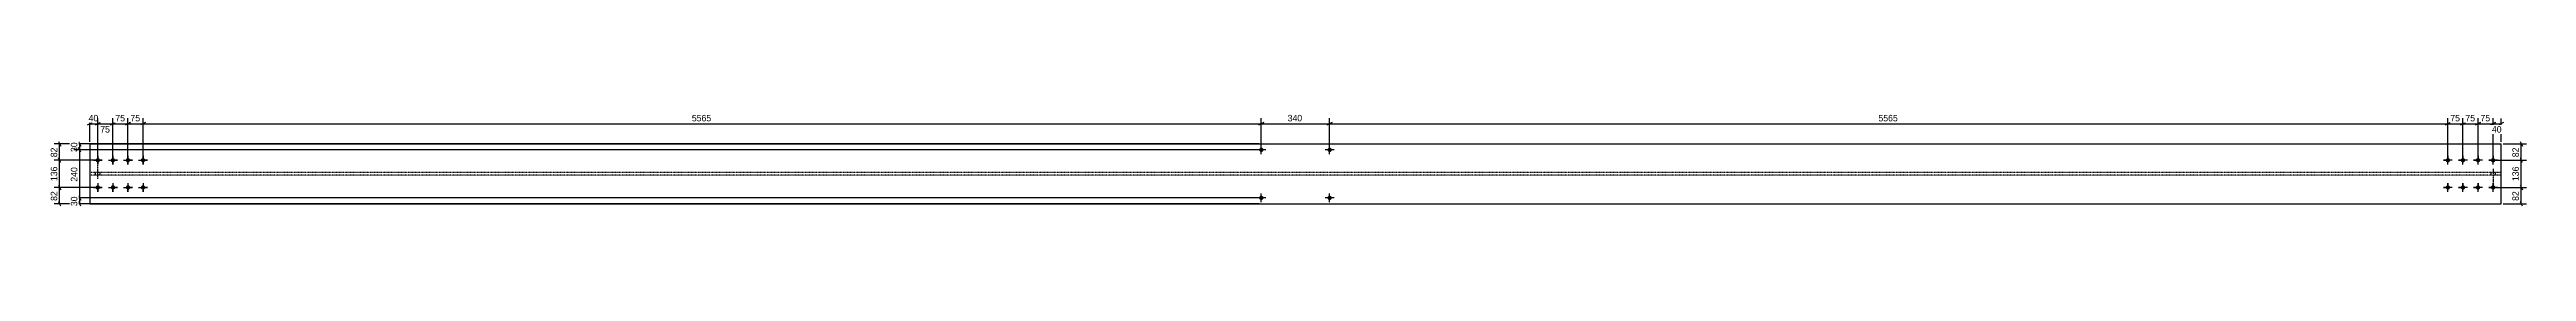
# Model space of a CAD drawing. Header units: millimetres. Extents: x 26 to 29686, y 27 to 1008.
# Drawn here: x 26 to 12352, y 27 to 495 of the extents above; entities that cross this region are included whole.
import ezdxf

# ---------------------------------------------------------------- set-up
doc = ezdxf.new("R2010")
doc.units = ezdxf.units.MM
doc.linetypes.add('DXK_LINE_DOT2', pattern=[3.9198, 1.9599, -1.9599])
doc.linetypes.add('DXK_LINE_DOT4', pattern=[0.9408, 0.4704, -0.4704])
doc.styles.add('Comic Sans MS', font='COMIC.TTF', dxfattribs={"height": 0.2})

msp = doc.modelspace()

# ---------------------------------------------------------------- hatches: boundary and pattern name
at = {"linetype": 'Continuous'}
for points in [[(266, 273, -1), (266, 251, -1)], [(341, 273, -1), (341, 251, -1)], [(416, 273, -1), (416, 251, -1)], [(491, 273, -1), (491, 251, -1)], [(6045, 314, -1), (6067, 314, -1)], [(6385, 314, -1), (6407, 314, -1)], [(11961, 251, -1), (11961, 273, -1)], [(12036, 251, -1), (12036, 273, -1)], [(12111, 251, -1), (12111, 273, -1)], [(12186, 251, -1), (12186, 273, -1)], [(266, 137, -1), (266, 115, -1)], [(341, 137, -1), (341, 115, -1)], [(416, 137, -1), (416, 115, -1)], [(491, 137, -1), (491, 115, -1)], [(11961, 115, -1), (11961, 137, -1)], [(12036, 115, -1), (12036, 137, -1)], [(12111, 115, -1), (12111, 137, -1)], [(12186, 115, -1), (12186, 137, -1)], [(6045, 74, -1), (6067, 74, -1)], [(6385, 74, -1), (6407, 74, -1)]]:
    msp.add_hatch(color=3, dxfattribs=at).paths.add_polyline_path(points)

# ---------------------------------------------------------------- linework, layer by layer
at = {"color": 8, "linetype": 'Continuous'}
for p, q in [((214, 438), (238, 450)), ((226, 354), (226, 472)), ((226, 444), (266, 444)), ((278, 450), (254, 438)), ((266, 272), (266, 472)), ((341, 272), (341, 470)), ((404, 438), (428, 450)), ((416, 272), (416, 472)), ((416, 444), (491, 444)), ((503, 450), (479, 438)), ((503, 450), (479, 438)), ((491, 272), (491, 472)), ((491, 272), (491, 472)), ((491, 444), (6056, 444)), ((6068, 450), (6044, 438)), ((6044, 438), (6068, 450)), ((6056, 324), (6056, 472)), ((6056, 324), (6056, 472)), ((6056, 444), (6396, 444)), ((6384, 438), (6408, 450)), ((6408, 450), (6384, 438)), ((6396, 324), (6396, 472)), ((6396, 324), (6396, 472)), ((11949, 438), (11973, 450)), ((11961, 272), (11961, 472)), ((11961, 444), (12036, 444)), ((12048, 450), (12024, 438)), ((12036, 272), (12036, 472)), ((12099, 438), (12123, 450)), ((12111, 272), (12111, 472)), ((12111, 444), (12186, 444)), ((12198, 450), (12174, 438)), ((12186, 272), (12186, 472)), ((256, 262), (48, 262)), ((70, 356), (82, 332)), ((82, 250), (70, 274)), ((76, 262), (76, 344)), ((6046, 314), (148, 314)), ((170, 356), (182, 332)), ((182, 302), (170, 326)), ((176, 314), (176, 344)), ((12196, 262), (12352, 262)), ((12320, 356), (12332, 332)), ((12332, 250), (12320, 274)), ((256, 126), (48, 126)), ((70, 138), (82, 114)), ((76, 44), (76, 126)), ((12196, 126), (12352, 126)), ((12320, 138), (12332, 114)), ((12326, 44), (12326, 126)), ((216, 44), (48, 44)), ((82, 32), (70, 56)), ((6046, 74), (148, 74)), ((6046, 74), (148, 74)), ((6046, 44), (148, 44)), ((170, 86), (182, 62)), ((170, 86), (182, 62)), ((182, 32), (170, 56)), ((176, 44), (176, 74)), ((12236, 44), (12352, 44)), ((12332, 32), (12320, 56))]:
    msp.add_line(p, q, dxfattribs=at)
at = {"color": 7, "linetype": 'Continuous'}
for p, q in [((226, 344), (226, 44)), ((226, 344), (12226, 344)), ((12226, 44), (12226, 344)), ((226, 44), (12226, 44))]:
    msp.add_line(p, q, dxfattribs=at)
at = {"color": 3, "linetype": 'Continuous'}
for p, q in [((244, 262), (288, 262)), ((244, 262), (259, 262)), ((266, 284), (266, 240)), ((266, 284), (266, 269)), ((266, 240), (266, 254)), ((288, 262), (274, 262)), ((319, 262), (363, 262)), ((319, 262), (334, 262)), ((341, 284), (341, 240)), ((341, 284), (341, 269)), ((341, 240), (341, 254)), ((363, 262), (349, 262)), ((394, 262), (438, 262)), ((394, 262), (409, 262)), ((416, 284), (416, 240)), ((416, 284), (416, 269)), ((416, 240), (416, 254)), ((438, 262), (424, 262)), ((469, 262), (513, 262)), ((469, 262), (484, 262)), ((491, 284), (491, 240)), ((491, 284), (491, 269)), ((491, 240), (491, 254)), ((513, 262), (499, 262)), ((6078, 314), (6034, 314)), ((6056, 292), (6056, 336)), ((6418, 314), (6374, 314)), ((6396, 292), (6396, 336)), ((11983, 262), (11939, 262)), ((11939, 262), (11954, 262)), ((11961, 240), (11961, 284)), ((11961, 284), (11961, 269)), ((11961, 240), (11961, 254)), ((11983, 262), (11969, 262)), ((12058, 262), (12014, 262)), ((12014, 262), (12029, 262)), ((12036, 240), (12036, 284)), ((12036, 284), (12036, 269)), ((12036, 240), (12036, 254)), ((12058, 262), (12044, 262)), ((12133, 262), (12089, 262)), ((12089, 262), (12104, 262)), ((12111, 240), (12111, 284)), ((12111, 284), (12111, 269)), ((12111, 240), (12111, 254)), ((12133, 262), (12119, 262)), ((12208, 262), (12164, 262)), ((12164, 262), (12179, 262)), ((12186, 240), (12186, 284)), ((12186, 284), (12186, 269)), ((12186, 240), (12186, 254)), ((12208, 262), (12194, 262)), ((244, 126), (288, 126)), ((244, 126), (259, 126)), ((266, 148), (266, 104)), ((266, 148), (266, 134)), ((288, 126), (274, 126)), ((319, 126), (363, 126)), ((319, 126), (334, 126)), ((341, 148), (341, 104)), ((341, 148), (341, 134)), ((363, 126), (349, 126)), ((394, 126), (438, 126)), ((394, 126), (409, 126)), ((416, 148), (416, 104)), ((416, 148), (416, 134)), ((438, 126), (424, 126)), ((469, 126), (513, 126)), ((469, 126), (484, 126)), ((491, 148), (491, 104)), ((491, 148), (491, 134)), ((513, 126), (499, 126)), ((11983, 126), (11939, 126)), ((11939, 126), (11954, 126)), ((11961, 104), (11961, 148)), ((11961, 148), (11961, 134)), ((11983, 126), (11969, 126)), ((12058, 126), (12014, 126)), ((12014, 126), (12029, 126)), ((12036, 104), (12036, 148)), ((12036, 148), (12036, 134)), ((12058, 126), (12044, 126)), ((12133, 126), (12089, 126)), ((12089, 126), (12104, 126)), ((12111, 104), (12111, 148)), ((12111, 148), (12111, 134)), ((12133, 126), (12119, 126)), ((12208, 126), (12164, 126)), ((12164, 126), (12179, 126)), ((12186, 104), (12186, 148)), ((12186, 148), (12186, 134)), ((12208, 126), (12194, 126)), ((266, 104), (266, 119)), ((341, 104), (341, 119)), ((416, 104), (416, 119)), ((491, 104), (491, 119)), ((6078, 74), (6034, 74)), ((6056, 52), (6056, 96)), ((6418, 74), (6374, 74)), ((6396, 52), (6396, 96)), ((11961, 104), (11961, 119)), ((12036, 104), (12036, 119)), ((12111, 104), (12111, 119)), ((12186, 104), (12186, 119))]:
    msp.add_line(p, q, dxfattribs=at)
at = {"color": 7, "linetype": 'DXK_LINE_DOT4'}
for p, q in [((12226, 200), (226, 200)), ((12226, 188), (226, 188))]:
    msp.add_line(p, q, dxfattribs=at)
at = {"color": 3, "linetype": 'DXK_LINE_DOT2'}
for p, q in [((255, 188), (255, 200)), ((255, 188), (255, 200)), ((255, 188), (255, 200)), ((255, 188), (255, 200)), ((266, 169), (266, 237)), ((266, 169), (266, 237)), ((266, 169), (266, 237)), ((266, 169), (266, 237)), ((277, 188), (277, 200)), ((277, 188), (277, 200)), ((277, 188), (277, 200)), ((277, 188), (277, 200)), ((12175, 200), (12175, 188)), ((12175, 200), (12175, 188)), ((12175, 200), (12175, 188)), ((12175, 200), (12175, 188)), ((12186, 219), (12186, 151)), ((12186, 219), (12186, 151)), ((12186, 219), (12186, 151)), ((12186, 219), (12186, 151)), ((12197, 200), (12197, 188)), ((12197, 200), (12197, 188)), ((12197, 200), (12197, 188)), ((12197, 200), (12197, 188))]:
    msp.add_line(p, q, dxfattribs=at)

# ---------------------------------------------------------------- next in the draw order: wipeouts: each hides what was drawn before it
at = {"color": 0}
for points in [[(279, 450), (279, 495), (214, 495), (214, 450)], [(486, 450), (486, 495), (421, 495), (421, 450)], [(3332, 450), (3332, 495), (3215, 495), (3215, 450)], [(6272, 450), (6272, 495), (6181, 495), (6181, 450)], [(12031, 450), (12031, 495), (11966, 495), (11966, 450)], [(12181, 450), (12181, 495), (12116, 495), (12116, 450)], [(70, 118), (26, 118), (26, 53), (70, 53)], [(12320, 118), (12276, 118), (12276, 53), (12320, 53)]]:
    msp.add_wipeout(points, dxfattribs=at)

# ---------------------------------------------------------------- next in the draw order: linework, layer by layer
at = {"color": 8, "linetype": 'Continuous'}
for p, q in [((254, 438), (278, 450)), ((266, 272), (266, 470)), ((266, 444), (341, 444)), ((353, 450), (329, 438)), ((428, 450), (404, 438)), ((416, 272), (416, 472)), ((6396, 444), (11961, 444)), ((11949, 438), (11973, 450)), ((11961, 272), (11961, 472)), ((12024, 438), (12048, 450)), ((12036, 272), (12036, 472)), ((12036, 444), (12111, 444)), ((12111, 272), (12111, 472)), ((12174, 438), (12198, 450)), ((12186, 272), (12186, 470)), ((12186, 444), (12226, 444)), ((12238, 450), (12214, 438)), ((12226, 354), (12226, 470)), ((12326, 126), (12326, 262)), ((12196, 126), (12352, 126)), ((12320, 138), (12332, 114))]:
    msp.add_line(p, q, dxfattribs=at)

# ---------------------------------------------------------------- next in the draw order: texts
at = {"color": 3, "style": 'Comic Sans MS'}
for s, p in [('40', (220, 456)), ('75', (428, 456)), ('5565', (3222, 456)), ('340', (6187, 456)), ('75', (11973, 456)), ('75', (12123, 456))]:
    msp.add_text(s, height=32.4, dxfattribs=at).set_placement(p)
for p in [(64, 59), (12314, 59)]:
    msp.add_text('82', height=32.4, rotation=90.0002, dxfattribs=at).set_placement(p)

# ---------------------------------------------------------------- next in the draw order: wipeouts: each hides what was drawn before it
at = {"color": 0}
for points in [[(9237, 450), (9237, 495), (9120, 495), (9120, 450)], [(336, 393), (336, 438), (271, 438), (271, 393)], [(12239, 393), (12239, 438), (12174, 438), (12174, 393)], [(12320, 236), (12276, 236), (12276, 152), (12320, 152)]]:
    msp.add_wipeout(points, dxfattribs=at)

# ---------------------------------------------------------------- next in the draw order: linework, layer by layer
at = {"color": 8, "linetype": 'Continuous'}
for p, q in [((329, 438), (353, 450)), ((341, 272), (341, 472)), ((341, 444), (416, 444)), ((12123, 450), (12099, 438)), ((216, 344), (48, 344)), ((6046, 344), (148, 344)), ((12196, 262), (12352, 262)), ((12236, 344), (12352, 344)), ((12332, 250), (12320, 274)), ((12326, 262), (12326, 344))]:
    msp.add_line(p, q, dxfattribs=at)

# ---------------------------------------------------------------- next in the draw order: texts
at = {"color": 3, "style": 'Comic Sans MS'}
for s, p in [('75', (278, 400)), ('5565', (9127, 456)), ('40', (12180, 400))]:
    msp.add_text(s, height=32.4, dxfattribs=at).set_placement(p)
msp.add_text('136', height=32.4, rotation=90.0002, dxfattribs=at).set_placement((12314, 158))

# ---------------------------------------------------------------- next in the draw order: wipeouts: each hides what was drawn before it
at = {"color": 0}
for points in [[(411, 450), (411, 495), (346, 495), (346, 450)], [(12106, 450), (12106, 495), (12041, 495), (12041, 450)], [(70, 335), (26, 335), (26, 270), (70, 270)], [(12320, 335), (12276, 335), (12276, 270), (12320, 270)]]:
    msp.add_wipeout(points, dxfattribs=at)

# ---------------------------------------------------------------- next in the draw order: texts
at = {"color": 3, "style": 'Comic Sans MS'}
for p in [(353, 456), (12048, 456)]:
    msp.add_text('75', height=32.4, dxfattribs=at).set_placement(p)
for p in [(64, 277), (12314, 277)]:
    msp.add_text('82', height=32.4, rotation=90.0002, dxfattribs=at).set_placement(p)

# ---------------------------------------------------------------- next in the draw order: wipeouts: each hides what was drawn before it
at = {"color": 0}
msp.add_wipeout([(170, 361), (126, 361), (126, 297), (170, 297)], dxfattribs=at)

# ---------------------------------------------------------------- next in the draw order: linework, layer by layer
at = {"color": 8, "linetype": 'Continuous'}
for p, q in [((6046, 314), (148, 314)), ((182, 302), (170, 326)), ((176, 74), (176, 314))]:
    msp.add_line(p, q, dxfattribs=at)

# ---------------------------------------------------------------- next in the draw order: texts
at = {"color": 3, "style": 'Comic Sans MS'}
msp.add_text('30', height=32.4, rotation=90.0002, dxfattribs=at).set_placement((164, 303))

# ---------------------------------------------------------------- next in the draw order: wipeouts: each hides what was drawn before it
at = {"color": 0}
msp.add_wipeout([(170, 239), (126, 239), (126, 149), (170, 149)], dxfattribs=at)

# ---------------------------------------------------------------- next in the draw order: linework, layer by layer
at = {"color": 8, "linetype": 'Continuous'}
for p, q in [((256, 262), (48, 262)), ((82, 250), (70, 274))]:
    msp.add_line(p, q, dxfattribs=at)

# ---------------------------------------------------------------- next in the draw order: texts
at = {"color": 3, "style": 'Comic Sans MS'}
msp.add_text('240', height=32.4, rotation=90.0002, dxfattribs=at).set_placement((164, 155))

# ---------------------------------------------------------------- next in the draw order: wipeouts: each hides what was drawn before it
at = {"color": 0}
msp.add_wipeout([(170, 91), (126, 91), (126, 27), (170, 27)], dxfattribs=at)

# ---------------------------------------------------------------- next in the draw order: linework, layer by layer
at = {"color": 8, "linetype": 'Continuous'}
for p, q in [((76, 126), (76, 262)), ((256, 126), (48, 126)), ((70, 138), (82, 114))]:
    msp.add_line(p, q, dxfattribs=at)

# ---------------------------------------------------------------- next in the draw order: texts
at = {"color": 3, "style": 'Comic Sans MS'}
msp.add_text('30', height=32.4, rotation=90.0002, dxfattribs=at).set_placement((164, 33))

# ---------------------------------------------------------------- next in the draw order: wipeouts: each hides what was drawn before it
at = {"color": 0}
msp.add_wipeout([(70, 236), (26, 236), (26, 152), (70, 152)], dxfattribs=at)

# ---------------------------------------------------------------- next in the draw order: texts
at = {"color": 3, "style": 'Comic Sans MS'}
msp.add_text('136', height=32.4, rotation=90.0002, dxfattribs=at).set_placement((64, 158))

doc.saveas('drawing.dxf')
